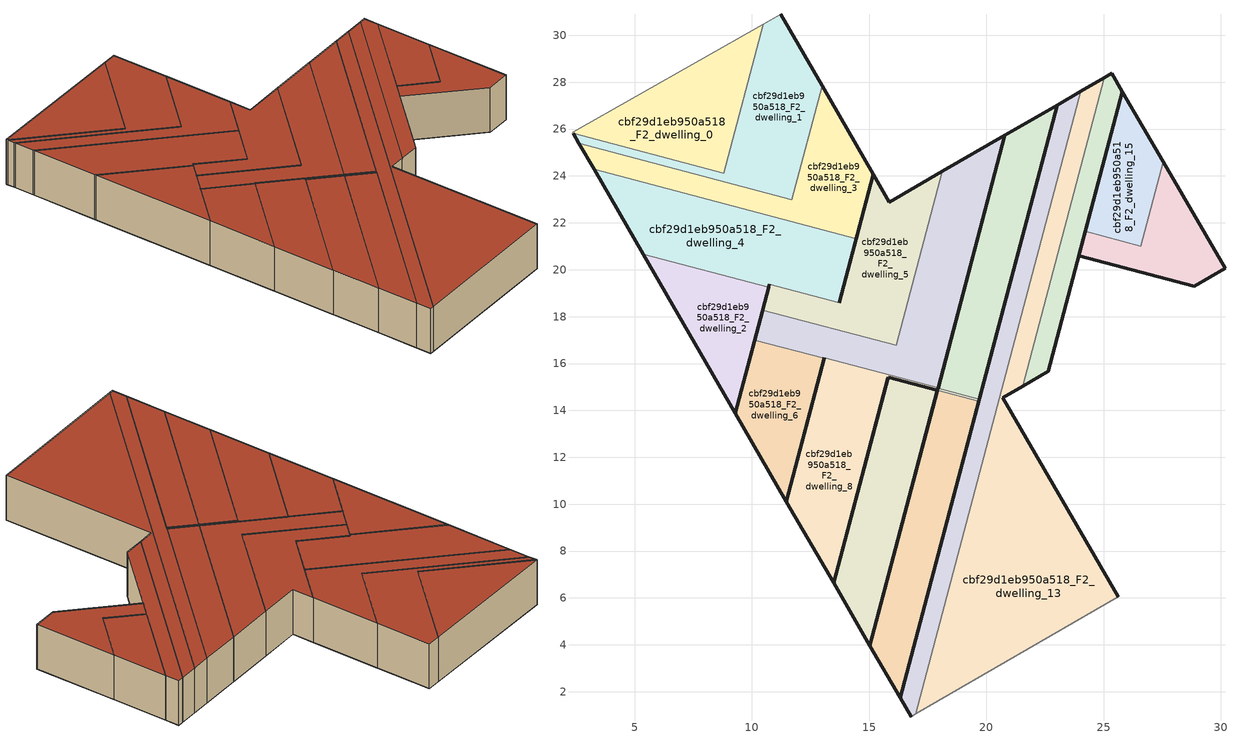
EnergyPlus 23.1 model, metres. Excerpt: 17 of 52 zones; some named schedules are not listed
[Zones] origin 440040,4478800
cbf29d1eb950a518_F2_dwelling_0
 floor to cbf29d1eb950a518_F1_dwelling_0 (EU_floor_Construction): 8.8,24.12 10.49,30.48 2.34,25.87 2.38,25.82 z6
 wall adiabatic (EU_wall_Construction): 2.38,25.82 2.34,25.87 10.49,30.48 z6:9
 wall to cbf29d1eb950a518_F2_dwelling_1 (EU_wall_Construction): 10.49,30.48 8.8,24.12 2.38,25.82 z6:9
 roof outside (EU_roof_Construction): 10.49,30.48 8.8,24.12 2.38,25.82 2.34,25.87 z9
cbf29d1eb950a518_F2_dwelling_1
 floor to cbf29d1eb950a518_F1_dwelling_1 (EU_floor_Construction): 11.71,23 12.99,27.84 11.22,30.9 10.49,30.48 8.8,24.12 2.38,25.82 2.62,25.4 z6
 wall outside (EU_wall_Construction): 11.22,30.9 12.99,27.84 / 2.62,25.4 2.38,25.82 z6:9
 wall adiabatic (EU_wall_Construction): 10.49,30.48 11.22,30.9 z6:9
 wall to cbf29d1eb950a518_F2_dwelling_3 (EU_wall_Construction): 12.99,27.84 11.71,23 2.62,25.4 z6:9
 roof outside (EU_roof_Construction): 11.22,30.9 12.99,27.84 11.71,23 2.62,25.4 2.38,25.82 8.8,24.12 10.49,30.48 z9
cbf29d1eb950a518_F2_dwelling_10
 floor to cbf29d1eb950a518_F1_dwelling_10 (EU_floor_Construction): 15.03,3.97 17.9,14.81 17.91,14.85 19.67,14.38 19.7,14.49 17.93,14.95 17.91,14.86 15.8,15.42 15.79,15.37 13.48,6.64 z6
 wall outside (EU_wall_Construction): 19.7,14.49 19.67,14.39 / 17.91,14.85 17.9,14.81 15.03,3.97 13.48,6.64 15.79,15.37 15.8,15.42 17.91,14.86 17.93,14.95 z6:9; 19.67,14.38,9 19.67,14.39,6 19.67,14.38,6
 wall to cbf29d1eb950a518_F2_dwelling_9 (EU_wall_Construction): 17.93,14.95 19.7,14.49 z6:9
 wall to cbf29d1eb950a518_F2_dwelling_11 (EU_wall_Construction): 19.67,14.38 17.91,14.85 z6:9
 roof outside (EU_roof_Construction): 19.7,14.49 19.67,14.38 17.91,14.85 17.9,14.81 15.03,3.97 13.48,6.64 15.79,15.37 15.8,15.42 17.91,14.86 17.93,14.95 z9
cbf29d1eb950a518_F2_dwelling_11
 floor to cbf29d1eb950a518_F1_dwelling_11 (EU_floor_Construction): 16.32,1.74 19.67,14.38 17.91,14.85 15.03,3.97 z6
 wall outside (EU_wall_Construction): 19.67,14.38 16.32,1.74 15.03,3.97 17.91,14.85 z6:9
 roof outside (EU_roof_Construction): 19.67,14.38 16.32,1.74 15.03,3.97 17.91,14.85 z9
cbf29d1eb950a518_F2_dwelling_12
 floor to cbf29d1eb950a518_F1_dwelling_12 (EU_floor_Construction): 16.99,1.05 24.02,27.6 23.01,27.02 16.32,1.74 16.79,0.93 z6
 wall outside (EU_wall_Construction): 16.79,0.93 16.32,1.74 23.01,27.02 24.02,27.6 z6:9
 wall to cbf29d1eb950a518_F2_dwelling_13 (EU_wall_Construction): 24.02,27.6 16.99,1.05 z6:9
 wall adiabatic (EU_wall_Construction): 16.99,1.05 16.79,0.93 z6:9
 roof outside (EU_roof_Construction): 24.02,27.6 16.99,1.05 16.79,0.93 16.32,1.74 23.01,27.02 z9
cbf29d1eb950a518_F2_dwelling_13
 floor to cbf29d1eb950a518_F1_dwelling_13 (EU_floor_Construction): 25.63,6.06 20.69,14.54 21.55,15.04 25.03,28.19 24.02,27.6 16.99,1.05 z6
 wall outside (EU_wall_Construction): 24.02,27.6 25.03,28.19 / 21.55,15.04 20.69,14.54 25.63,6.06 z6:9
 wall to cbf29d1eb950a518_F2_dwelling_14 (EU_wall_Construction): 25.03,28.19 21.55,15.04 z6:9
 wall adiabatic (EU_wall_Construction): 25.63,6.06 16.99,1.05 z6:9
 roof outside (EU_roof_Construction): 25.03,28.19 21.55,15.04 20.69,14.54 25.63,6.06 16.99,1.05 24.02,27.6 z9
cbf29d1eb950a518_F2_dwelling_14
 floor to cbf29d1eb950a518_F1_dwelling_14 (EU_floor_Construction): 22.64,15.67 25.8,27.6 25.35,28.37 25.03,28.19 21.55,15.04 z6
 wall outside (EU_wall_Construction): 25.03,28.19 25.35,28.37 25.8,27.6 22.64,15.67 21.55,15.04 z6:9
 roof outside (EU_roof_Construction): 25.35,28.37 25.8,27.6 22.64,15.67 21.55,15.04 25.03,28.19 z9
cbf29d1eb950a518_F2_dwelling_15
 floor to cbf29d1eb950a518_F1_dwelling_15 (EU_floor_Construction): 26.59,21.01 27.54,24.6 25.8,27.6 24.22,21.64 z6
 wall outside (EU_wall_Construction): 24.22,21.64 25.8,27.6 27.54,24.6 z6:9
 wall to cbf29d1eb950a518_F2_dwelling_16 (EU_wall_Construction): 27.54,24.6 26.59,21.01 24.22,21.64 z6:9
 roof outside (EU_roof_Construction): 25.8,27.6 27.54,24.6 26.59,21.01 24.22,21.64 z9
cbf29d1eb950a518_F2_dwelling_16
 floor to cbf29d1eb950a518_F1_dwelling_16 (EU_floor_Construction): 30.18,20.05 27.54,24.6 26.59,21.01 24.22,21.64 23.95,20.59 28.87,19.29 z6
 wall outside (EU_wall_Construction): 27.54,24.6 30.18,20.05 28.87,19.29 23.95,20.59 24.22,21.64 z6:9
 roof outside (EU_roof_Construction): 27.54,24.6 30.18,20.05 28.87,19.29 23.95,20.59 24.22,21.64 26.59,21.01 z9
cbf29d1eb950a518_F2_dwelling_2
 floor to cbf29d1eb950a518_F1_dwelling_2 (EU_floor_Construction): 9.29,13.88 10.72,19.25 5.36,20.67 z6
 wall outside (EU_wall_Construction): 10.72,19.25 9.29,13.88 5.36,20.67 z6:9
 wall to cbf29d1eb950a518_F2_dwelling_4 (EU_wall_Construction): 5.36,20.67 10.72,19.25 z6:9
 roof outside (EU_roof_Construction): 10.72,19.25 9.29,13.88 5.36,20.67 z9
cbf29d1eb950a518_F2_dwelling_3
 floor to cbf29d1eb950a518_F1_dwelling_3 (EU_floor_Construction): 14.44,21.33 15.17,24.08 12.99,27.84 11.71,23 2.62,25.4 3.27,24.28 z6
 wall outside (EU_wall_Construction): 12.99,27.84 15.17,24.08 14.44,21.33 / 3.27,24.28 2.62,25.4 z6:9
 wall to cbf29d1eb950a518_F2_dwelling_4 (EU_wall_Construction): 14.44,21.33 3.27,24.28 z6:9
 roof outside (EU_roof_Construction): 12.99,27.84 15.17,24.08 14.44,21.33 3.27,24.28 2.62,25.4 11.71,23 z9
cbf29d1eb950a518_F2_dwelling_4
 floor to cbf29d1eb950a518_F1_dwelling_4 (EU_floor_Construction): 13.71,18.59 14.44,21.33 3.27,24.28 5.36,20.67 10.72,19.25 10.75,19.37 z6
 wall outside (EU_wall_Construction): 14.44,21.33 13.71,18.59 / 10.75,19.37 10.72,19.25 / 5.36,20.67 3.27,24.28 z6:9
 wall to cbf29d1eb950a518_F2_dwelling_5 (EU_wall_Construction): 13.71,18.59 10.75,19.37 z6:9
 roof outside (EU_roof_Construction): 14.44,21.33 13.71,18.59 10.75,19.37 10.72,19.25 5.36,20.67 3.27,24.28 z9
cbf29d1eb950a518_F2_dwelling_5
 floor to cbf29d1eb950a518_F1_dwelling_5 (EU_floor_Construction): 16.16,16.77 18.13,24.2 15.86,22.89 15.17,24.08 13.71,18.59 10.75,19.37 10.46,18.28 z6
 wall outside (EU_wall_Construction): 13.71,18.59 15.17,24.08 15.86,22.89 18.13,24.2 / 10.46,18.28 10.75,19.37 z6:9
 wall to cbf29d1eb950a518_F2_dwelling_7 (EU_wall_Construction): 18.13,24.2 16.16,16.77 10.46,18.28 z6:9
 roof outside (EU_roof_Construction): 18.13,24.2 16.16,16.77 10.46,18.28 10.75,19.37 13.71,18.59 15.17,24.08 15.86,22.89 z9
cbf29d1eb950a518_F2_dwelling_6
 floor to cbf29d1eb950a518_F1_dwelling_6 (EU_floor_Construction): 11.47,10.11 13.09,16.22 10.12,17 9.29,13.88 z6
 wall outside (EU_wall_Construction): 13.09,16.22 11.47,10.11 9.29,13.88 10.12,17 z6:9
 wall to cbf29d1eb950a518_F2_dwelling_7 (EU_wall_Construction): 10.12,17 13.09,16.22 z6:9
 roof outside (EU_roof_Construction): 13.09,16.22 11.47,10.11 9.29,13.88 10.12,17 z9
cbf29d1eb950a518_F2_dwelling_7
 floor to cbf29d1eb950a518_F1_dwelling_7 (EU_floor_Construction): 17.94,14.96 20.79,25.74 18.13,24.2 16.16,16.77 10.46,18.28 10.12,17 13.09,16.22 13.09,16.24 z6
 wall outside (EU_wall_Construction): 18.13,24.2 20.79,25.74 17.94,14.96 / 13.09,16.24 13.09,16.22 / 10.12,17 10.46,18.28 z6:9
 wall to cbf29d1eb950a518_F2_dwelling_8 (EU_wall_Construction): 17.94,14.96 13.09,16.24 z6:9
 roof outside (EU_roof_Construction): 20.79,25.74 17.94,14.96 13.09,16.24 13.09,16.22 10.12,17 10.46,18.28 16.16,16.77 18.13,24.2 z9
cbf29d1eb950a518_F2_dwelling_8
 floor to cbf29d1eb950a518_F1_dwelling_8 (EU_floor_Construction): 13.48,6.64 15.8,15.41 17.91,14.86 17.94,14.96 13.09,16.24 11.47,10.11 z6
 wall outside (EU_wall_Construction): 17.94,14.96 17.91,14.86 15.8,15.41 13.48,6.64 11.47,10.11 13.09,16.24 z6:9
 roof outside (EU_roof_Construction): 17.94,14.96 17.91,14.86 15.8,15.41 13.48,6.64 11.47,10.11 13.09,16.24 z9
cbf29d1eb950a518_F2_dwelling_9
 floor to cbf29d1eb950a518_F1_dwelling_9 (EU_floor_Construction): 19.7,14.49 23.01,27.02 20.79,25.74 17.93,14.95 z6
 wall outside (EU_wall_Construction): 17.93,14.95 20.79,25.74 23.01,27.02 19.7,14.49 z6:9
 roof outside (EU_roof_Construction): 23.01,27.02 19.7,14.49 17.93,14.95 20.79,25.74 z9
[Building]
EU S2 Campaign: North Axis=0; Terrain=City; Solar Distribution=FullExterior
[Site:Location]
Madrid: Latitude=40.5; Longitude=-3.5; Time Zone=1; Elevation=609
[SizingPeriod:WeatherFileDays]
AnnualSizingPeriod: Begin Month=1; Begin Day of Month=1; End Month=12; End Day of Month=31; Day of Week for Start Day=Monday; Use Weather File Daylight Saving Period=No; Use Weather File Rain and Snow Indicators=No
[MATERIAL]
EU_InternalMass_Material: Roughness=MediumRough; Thickness=0.1; Conductivity=1; Density=1800; Specific Heat=900; Thermal Absorptance=0.9; Solar Absorptance=0.7; Visible Absorptance=0.7
[MATERIAL:NOMASS] Roughness=MediumRough; Thermal Absorptance=0.9; Solar Absorptance=0.7; Visible Absorptance=0.7
Name | Thermal Resistance
EU_wall_NoMass | 1.60022
EU_roof_NoMass | 1.57597
EU_floor_NoMass | 0.470652
[CONSTRUCTION]
EU_wall_Construction: EU_wall_NoMass
EU_roof_Construction: EU_roof_NoMass
EU_floor_Construction: EU_floor_NoMass
EU_InternalMass_Construction: EU_InternalMass_Material
[ZONE] Type=1; Multiplier=1; Ceiling Height=autocalculate; Floor Area=autocalculate; Part of Total Floor Area=Yes
Name | Volume
cbf29d1eb950a518_F2_dwelling_0 | 66.52
cbf29d1eb950a518_F2_dwelling_1 | 66.4977
cbf29d1eb950a518_F2_dwelling_10 | 67.0953
cbf29d1eb950a518_F2_dwelling_11 | 66.5295
cbf29d1eb950a518_F2_dwelling_12 | 66.5676
cbf29d1eb950a518_F2_dwelling_13 | 183.078
cbf29d1eb950a518_F2_dwelling_14 | 35.3906
cbf29d1eb950a518_F2_dwelling_15 | 36.327
cbf29d1eb950a518_F2_dwelling_16 | 38.8663
cbf29d1eb950a518_F2_dwelling_2 | 46.1935
cbf29d1eb950a518_F2_dwelling_3 | 64.9984
cbf29d1eb950a518_F2_dwelling_4 | 88.3608
cbf29d1eb950a518_F2_dwelling_5 | 66.5105
cbf29d1eb950a518_F2_dwelling_6 | 43.9666
cbf29d1eb950a518_F2_dwelling_7 | 89.0779
cbf29d1eb950a518_F2_dwelling_8 | 66.5171
cbf29d1eb950a518_F2_dwelling_9 | 65.9612
[INTERNALMASS] Construction=EU_InternalMass_Construction
Name | Zone or ZoneList | Surface Area
cbf29d1eb950a518_F2_dwelling_0_EU_InternalMass | cbf29d1eb950a518_F2_dwelling_0 | 23.4804
cbf29d1eb950a518_F2_dwelling_1_EU_InternalMass | cbf29d1eb950a518_F2_dwelling_1 | 19.0013
cbf29d1eb950a518_F2_dwelling_2_EU_InternalMass | cbf29d1eb950a518_F2_dwelling_2 | 27.9532
cbf29d1eb950a518_F2_dwelling_3_EU_InternalMass | cbf29d1eb950a518_F2_dwelling_3 | 23.4761
cbf29d1eb950a518_F2_dwelling_4_EU_InternalMass | cbf29d1eb950a518_F2_dwelling_4 | 23.4755
cbf29d1eb950a518_F2_dwelling_5_EU_InternalMass | cbf29d1eb950a518_F2_dwelling_5 | 23.4718
cbf29d1eb950a518_F2_dwelling_6_EU_InternalMass | cbf29d1eb950a518_F2_dwelling_6 | 16.0501
cbf29d1eb950a518_F2_dwelling_7_EU_InternalMass | cbf29d1eb950a518_F2_dwelling_7 | 30.8951
cbf29d1eb950a518_F2_dwelling_8_EU_InternalMass | cbf29d1eb950a518_F2_dwelling_8 | 23.6719
cbf29d1eb950a518_F2_dwelling_9_EU_InternalMass | cbf29d1eb950a518_F2_dwelling_9 | 23.276
cbf29d1eb950a518_F2_dwelling_10_EU_InternalMass | cbf29d1eb950a518_F2_dwelling_10 | 23.4767
cbf29d1eb950a518_F2_dwelling_11_EU_InternalMass | cbf29d1eb950a518_F2_dwelling_11 | 23.4719
cbf29d1eb950a518_F2_dwelling_12_EU_InternalMass | cbf29d1eb950a518_F2_dwelling_12 | 64.8698
cbf29d1eb950a518_F2_dwelling_13_EU_InternalMass | cbf29d1eb950a518_F2_dwelling_13 | 12.4071
cbf29d1eb950a518_F2_dwelling_14_EU_InternalMass | cbf29d1eb950a518_F2_dwelling_14 | 12.7886
cbf29d1eb950a518_F2_dwelling_15_EU_InternalMass | cbf29d1eb950a518_F2_dwelling_15 | 13.6619
cbf29d1eb950a518_F2_dwelling_16_EU_InternalMass | cbf29d1eb950a518_F2_dwelling_16 | 13.6652
[OTHEREQUIPMENT] Fuel Type=Electricity; Design Level Calculation Method=Watts/Area; Power per Zone Floor Area=1; Fraction Latent=0; Fraction Radiant=0; Fraction Lost=0; Carbon Dioxide Generation Rate=0; EndUse Subcategory=EU_Step8_InternalGains
Name | Zone or ZoneList or Space or SpaceList | Schedule
EU_Step8_InternalGain_cbf29d1eb950a518_F2_dwelling_0_f000 | cbf29d1eb950a518_F2_dwelling_0 | EU_Step8_GainSchedule_cbf29d1eb950a518_F2_dwelling_0_f000
EU_Step8_InternalGain_cbf29d1eb950a518_F2_dwelling_1_f000 | cbf29d1eb950a518_F2_dwelling_1 | EU_Step8_GainSchedule_cbf29d1eb950a518_F2_dwelling_1_f000
EU_Step8_InternalGain_cbf29d1eb950a518_F2_dwelling_2_f000 | cbf29d1eb950a518_F2_dwelling_2 | EU_Step8_GainSchedule_cbf29d1eb950a518_F2_dwelling_2_f000
EU_Step8_InternalGain_cbf29d1eb950a518_F2_dwelling_3_f000 | cbf29d1eb950a518_F2_dwelling_3 | EU_Step8_GainSchedule_cbf29d1eb950a518_F2_dwelling_3_f000
EU_Step8_InternalGain_cbf29d1eb950a518_F2_dwelling_4_f000 | cbf29d1eb950a518_F2_dwelling_4 | EU_Step8_GainSchedule_cbf29d1eb950a518_F2_dwelling_4_f000
EU_Step8_InternalGain_cbf29d1eb950a518_F2_dwelling_5_f000 | cbf29d1eb950a518_F2_dwelling_5 | EU_Step8_GainSchedule_cbf29d1eb950a518_F2_dwelling_5_f000
EU_Step8_InternalGain_cbf29d1eb950a518_F2_dwelling_6_f000 | cbf29d1eb950a518_F2_dwelling_6 | EU_Step8_GainSchedule_cbf29d1eb950a518_F2_dwelling_6_f000
EU_Step8_InternalGain_cbf29d1eb950a518_F2_dwelling_7_f000 | cbf29d1eb950a518_F2_dwelling_7 | EU_Step8_GainSchedule_cbf29d1eb950a518_F2_dwelling_7_f000
EU_Step8_InternalGain_cbf29d1eb950a518_F2_dwelling_8_f000 | cbf29d1eb950a518_F2_dwelling_8 | EU_Step8_GainSchedule_cbf29d1eb950a518_F2_dwelling_8_f000
EU_Step8_InternalGain_cbf29d1eb950a518_F2_dwelling_9_f000 | cbf29d1eb950a518_F2_dwelling_9 | EU_Step8_GainSchedule_cbf29d1eb950a518_F2_dwelling_9_f000
EU_Step8_InternalGain_cbf29d1eb950a518_F2_dwelling_10_f000 | cbf29d1eb950a518_F2_dwelling_10 | EU_Step8_GainSchedule_cbf29d1eb950a518_F2_dwelling_10_f000
EU_Step8_InternalGain_cbf29d1eb950a518_F2_dwelling_11_f000 | cbf29d1eb950a518_F2_dwelling_11 | EU_Step8_GainSchedule_cbf29d1eb950a518_F2_dwelling_11_f000
EU_Step8_InternalGain_cbf29d1eb950a518_F2_dwelling_12_f000 | cbf29d1eb950a518_F2_dwelling_12 | EU_Step8_GainSchedule_cbf29d1eb950a518_F2_dwelling_12_f000
EU_Step8_InternalGain_cbf29d1eb950a518_F2_dwelling_13_f000 | cbf29d1eb950a518_F2_dwelling_13 | EU_Step8_GainSchedule_cbf29d1eb950a518_F2_dwelling_13_f000
EU_Step8_InternalGain_cbf29d1eb950a518_F2_dwelling_14_f000 | cbf29d1eb950a518_F2_dwelling_14 | EU_Step8_GainSchedule_cbf29d1eb950a518_F2_dwelling_14_f000
EU_Step8_InternalGain_cbf29d1eb950a518_F2_dwelling_15_f000 | cbf29d1eb950a518_F2_dwelling_15 | EU_Step8_GainSchedule_cbf29d1eb950a518_F2_dwelling_15_f000
EU_Step8_InternalGain_cbf29d1eb950a518_F2_dwelling_16_f000 | cbf29d1eb950a518_F2_dwelling_16 | EU_Step8_GainSchedule_cbf29d1eb950a518_F2_dwelling_16_f000
[ZONEVENTILATION:DESIGNFLOWRATE] Schedule=EU_AlwaysOn; Design Flow Rate Calculation Method=AirChanges/Hour; Air Changes per Hour=0.480704; Ventilation Type=Natural; Fan Pressure Rise=0; Fan Total Efficiency=1; Constant Term Coefficient=1; Temperature Term Coefficient=0; Velocity Term Coefficient=0; Velocity Squared Term Coefficient=0; Minimum Indoor Temperature=-100; Maximum Indoor Temperature=100; Delta Temperature=-100; Minimum Outdoor Temperature=-100; Maximum Outdoor Temperature=100; Maximum Wind Speed=40
Name | Zone or ZoneList or Space or SpaceList
EU_ConstantAir_cbf29d1eb950a518_F2_dwelling_0 | cbf29d1eb950a518_F2_dwelling_0
EU_ConstantAir_cbf29d1eb950a518_F2_dwelling_1 | cbf29d1eb950a518_F2_dwelling_1
EU_ConstantAir_cbf29d1eb950a518_F2_dwelling_2 | cbf29d1eb950a518_F2_dwelling_2
EU_ConstantAir_cbf29d1eb950a518_F2_dwelling_3 | cbf29d1eb950a518_F2_dwelling_3
EU_ConstantAir_cbf29d1eb950a518_F2_dwelling_4 | cbf29d1eb950a518_F2_dwelling_4
EU_ConstantAir_cbf29d1eb950a518_F2_dwelling_5 | cbf29d1eb950a518_F2_dwelling_5
EU_ConstantAir_cbf29d1eb950a518_F2_dwelling_6 | cbf29d1eb950a518_F2_dwelling_6
EU_ConstantAir_cbf29d1eb950a518_F2_dwelling_7 | cbf29d1eb950a518_F2_dwelling_7
EU_ConstantAir_cbf29d1eb950a518_F2_dwelling_8 | cbf29d1eb950a518_F2_dwelling_8
EU_ConstantAir_cbf29d1eb950a518_F2_dwelling_9 | cbf29d1eb950a518_F2_dwelling_9
EU_ConstantAir_cbf29d1eb950a518_F2_dwelling_10 | cbf29d1eb950a518_F2_dwelling_10
EU_ConstantAir_cbf29d1eb950a518_F2_dwelling_11 | cbf29d1eb950a518_F2_dwelling_11
EU_ConstantAir_cbf29d1eb950a518_F2_dwelling_12 | cbf29d1eb950a518_F2_dwelling_12
EU_ConstantAir_cbf29d1eb950a518_F2_dwelling_13 | cbf29d1eb950a518_F2_dwelling_13
EU_ConstantAir_cbf29d1eb950a518_F2_dwelling_14 | cbf29d1eb950a518_F2_dwelling_14
EU_ConstantAir_cbf29d1eb950a518_F2_dwelling_15 | cbf29d1eb950a518_F2_dwelling_15
EU_ConstantAir_cbf29d1eb950a518_F2_dwelling_16 | cbf29d1eb950a518_F2_dwelling_16
[HVACTEMPLATE:ZONE:IDEALLOADSAIRSYSTEM] System Availability Schedule=EU_AlwaysOn; Maximum Heating Supply Air Temperature=50; Minimum Cooling Supply Air Temperature=13; Maximum Heating Supply Air Humidity Ratio=0.0156; Minimum Cooling Supply Air Humidity Ratio=0.0077; Heating Limit=NoLimit; Cooling Limit=NoLimit; Heating Availability Schedule=EU_AlwaysOn; Cooling Availability Schedule=EU_CoolingOff; Dehumidification Control Type=ConstantSensibleHeatRatio; Cooling Sensible Heat Ratio=0.7; Dehumidification Setpoint=60; Humidification Control Type=None; Humidification Setpoint=30; Outdoor Air Method=None; Outdoor Air Flow Rate per Person=0.00944; Outdoor Air Flow Rate per Zone Floor Area=0; Outdoor Air Flow Rate per Zone=0; Demand Controlled Ventilation Type=None; Outdoor Air Economizer Type=NoEconomizer; Heat Recovery Type=None; Sensible Heat Recovery Effectiveness=0.7; Latent Heat Recovery Effectiveness=0.65
Name | Template Thermostat
cbf29d1eb950a518_F2_dwelling_0 | EU_HeatOnly_cbf29d1eb950a518_F2_dwelling_0
cbf29d1eb950a518_F2_dwelling_1 | EU_HeatOnly_cbf29d1eb950a518_F2_dwelling_1
cbf29d1eb950a518_F2_dwelling_2 | EU_HeatOnly_cbf29d1eb950a518_F2_dwelling_2
cbf29d1eb950a518_F2_dwelling_3 | EU_HeatOnly_cbf29d1eb950a518_F2_dwelling_3
cbf29d1eb950a518_F2_dwelling_4 | EU_HeatOnly_cbf29d1eb950a518_F2_dwelling_4
cbf29d1eb950a518_F2_dwelling_5 | EU_HeatOnly_cbf29d1eb950a518_F2_dwelling_5
cbf29d1eb950a518_F2_dwelling_6 | EU_HeatOnly_cbf29d1eb950a518_F2_dwelling_6
cbf29d1eb950a518_F2_dwelling_7 | EU_HeatOnly_cbf29d1eb950a518_F2_dwelling_7
cbf29d1eb950a518_F2_dwelling_8 | EU_HeatOnly_cbf29d1eb950a518_F2_dwelling_8
cbf29d1eb950a518_F2_dwelling_9 | EU_HeatOnly_cbf29d1eb950a518_F2_dwelling_9
cbf29d1eb950a518_F2_dwelling_10 | EU_HeatOnly_cbf29d1eb950a518_F2_dwelling_10
cbf29d1eb950a518_F2_dwelling_11 | EU_HeatOnly_cbf29d1eb950a518_F2_dwelling_11
cbf29d1eb950a518_F2_dwelling_12 | EU_HeatOnly_cbf29d1eb950a518_F2_dwelling_12
cbf29d1eb950a518_F2_dwelling_13 | EU_HeatOnly_cbf29d1eb950a518_F2_dwelling_13
cbf29d1eb950a518_F2_dwelling_14 | EU_HeatOnly_cbf29d1eb950a518_F2_dwelling_14
cbf29d1eb950a518_F2_dwelling_15 | EU_HeatOnly_cbf29d1eb950a518_F2_dwelling_15
cbf29d1eb950a518_F2_dwelling_16 | EU_HeatOnly_cbf29d1eb950a518_F2_dwelling_16
